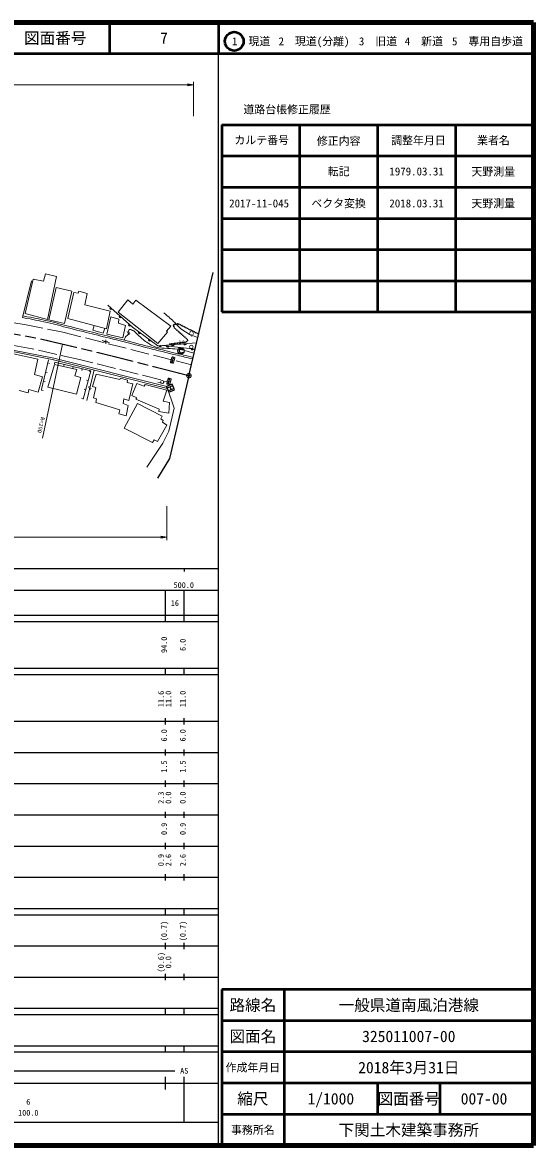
# Model space of a CAD drawing. Units: millimetres, scale not verified. Extents: x 40000 to 680000, y 20000 to 380000.
# Drawn here: x 516124 to 680000, y 20000 to 380000 of the extents above; entities that cross this region are included whole.
import ezdxf
from ezdxf.enums import TextEntityAlignment as Align

# ---------------------------------------------------------------- set-up
doc = ezdxf.new("R2010")
doc.units = ezdxf.units.MM
doc.header["$LTSCALE"] = 1000
doc.header["$PDMODE"] = 32
doc.header["$PDSIZE"] = 500
doc.linetypes.add('CHAIN', pattern=[18.5, 12, -1.5, 3.5, -1.5])
doc.linetypes.add('DASHED', pattern=[7.5, 6, -1.5])
for name, color, linetype, lineweight in [('M-BMK', 2, 'CHAIN', 13), ('M-BMK-OTRS', 5, 'Continuous', 25), ('M-STR-HTXT', 7, 'Continuous', 13), ('M-STR-STRC', 7, 'Continuous', 25), ('M-TTL', 2, 'Continuous', 140), ('M-TTL-BAND', 7, 'Continuous', 25), ('M-TTL-FRAM', 2, 'Continuous', 50), ('M-TTL-LINE', 7, 'Continuous', 50), ('M-WORK', 1, 'Continuous', 13)]:
    doc.layers.add(name, color=color, linetype=linetype, lineweight=lineweight)
doc.layers.add('M-OTRS', color=6, linetype='Continuous')
doc.layers.add('M-TTL-TXT', color=7, linetype='Continuous')
doc.styles.add('ＭＳ ゴシック', font='')
doc.styles.get('ＭＳ ゴシック').set_extended_font_data('MS Gothic')

# ---------------------------------------------------------------- blocks, each defined once
blk = doc.blocks.new('plus')
at = {"color": 0, "linetype": 'Continuous', "lineweight": -2}
for p, q in [((-1.25, 0), (1.25, 0)), ((0, -1.25), (0, 1.25))]:
    blk.add_line(p, q, dxfattribs=at)
blk = doc.blocks.new('open_arrow')
at = {"color": 0, "linetype": 'Continuous', "lineweight": -2}
blk.add_lwpolyline([(7.5, 1.25), (0, 0), (7.5, -1.25)], dxfattribs=at)

msp = doc.modelspace()

# ---------------------------------------------------------------- linework, layer by layer
at = {"layer": 'M-BMK'}
msp.add_circle((569489, 266778), 719, dxfattribs=at)
msp.add_open_spline([(569489, 266778), (549698, 271822), (544643, 273241), (528616, 276955), (528497, 276982), (528430, 276998), (528311, 277025), (524867, 277809), (522960, 278351), (519492, 279019), (516460, 279602), (514757, 279910), (511705, 280379), (508972, 280799), (507439, 281022), (504692, 281341), (499749, 281914), (496975, 282280), (492003, 282490), (484064, 282825), (471633, 282653), (471659, 282689), (471659, 282689), (471659, 282689), (471659, 282689)], degree=3, knots=[0, 0, 0, 0, 1, 1, 1, 2, 2, 2, 3, 3, 3, 4, 4, 4, 5, 5, 5, 6, 6, 6, 7, 7, 7, 8, 8, 8, 8], dxfattribs=at)
at = {"layer": 'M-BMK-OTRS'}
msp.add_line((569489, 266778), (577317, 299902), dxfattribs=at)
msp.add_lwpolyline([(569489, 266778), (563307, 240183), (559476, 233960)], dxfattribs=at)
at = {"layer": 'M-OTRS'}
msp.add_point((569489, 266778), dxfattribs=at)
at = {"layer": 'M-STR-HTXT'}
for p, q in [((359012, 360000), (571000, 360000)), ((571000, 350000), (571000, 361000)), ((529009, 276836), (522565, 246767)), ((562470, 225000), (562470, 214000)), ((282991, 215000), (562470, 215000))]:
    msp.add_line(p, q, dxfattribs=at)
at = {"layer": 'M-STR-STRC'}
for p, q in [((566501, 274917), (566553, 275135)), ((566501, 274587), (566501, 274917)), ((566548, 274375), (566501, 274587)), ((566661, 274207), (566548, 274375)), ((566553, 275135), (566607, 275203)), ((566607, 275203), (566722, 275358)), ((566766, 274099), (566661, 274207)), ((566722, 275358), (566877, 275464)), ((566883, 274042), (566766, 274099)), ((566877, 275464), (567156, 275466)), ((567158, 274042), (566883, 274042)), ((567156, 275466), (567318, 275414)), ((567320, 274094), (567158, 274042)), ((567318, 275414), (567428, 275304)), ((567430, 274209), (567320, 274094)), ((567428, 275304), (567486, 275135)), ((567479, 274310), (567430, 274209)), ((564164, 264078), (562298, 263361)), ((562298, 263361), (563015, 261494)), ((562571, 262887), (564157, 263497)), ((563425, 263215), (563780, 262290)), ((564882, 262211), (564164, 264078)), ((564523, 262575), (562931, 261964)), ((563015, 261494), (564882, 262211))]:
    msp.add_line(p, q, dxfattribs=at)
msp.add_circle((566963, 274726), 1000, dxfattribs=at)
msp.add_circle((566963, 274726), 1000, dxfattribs=at)
at = {"layer": 'M-TTL'}
for p, q in [((680000, 380000), (40000, 380000)), ((680000, 20000), (680000, 380000)), ((40000, 20000), (680000, 20000))]:
    msp.add_line(p, q, dxfattribs=at)
at = {"layer": 'M-TTL-BAND'}
for p, q in [((579000, 20000), (579000, 370000)), ((40000, 205000), (579000, 205000)), ((568000, 205000), (568000, 204000)), ((68000, 198000), (579000, 198000)), ((562000, 188000), (562000, 198000)), ((568000, 188000), (568000, 198000)), ((40000, 190000), (579000, 190000)), ((40000, 188000), (579000, 188000)), ((40000, 173000), (579000, 173000)), ((562000, 171000), (562000, 173000)), ((568000, 171000), (568000, 173000)), ((40000, 171000), (579000, 171000)), ((40000, 156000), (579000, 156000)), ((562000, 155000), (562000, 157000)), ((568000, 155000), (568000, 157000)), ((46000, 146000), (579000, 146000)), ((562000, 145000), (562000, 147000)), ((568000, 145000), (568000, 147000)), ((562000, 135000), (562000, 137000)), ((568000, 135000), (568000, 137000)), ((52000, 136000), (579000, 136000)), ((46000, 126000), (579000, 126000)), ((562000, 125000), (562000, 127000)), ((568000, 125000), (568000, 127000)), ((52000, 116000), (579000, 116000)), ((562000, 115000), (562000, 117000)), ((568000, 115000), (568000, 117000)), ((46000, 106000), (579000, 106000)), ((562000, 105000), (562000, 107000)), ((568000, 105000), (568000, 107000)), ((40000, 96000), (579000, 96000)), ((40000, 94000), (579000, 94000)), ((562000, 94000), (562000, 96000)), ((568000, 94000), (568000, 96000)), ((49000, 84000), (579000, 84000)), ((562000, 83000), (562000, 85000)), ((568000, 83000), (568000, 85000)), ((40000, 74000), (579000, 74000)), ((562000, 73000), (562000, 75000)), ((568000, 73000), (568000, 75000)), ((40000, 64000), (579000, 64000)), ((40000, 62000), (579000, 62000)), ((562000, 62000), (562000, 64000)), ((568000, 62000), (568000, 64000)), ((40000, 52000), (579000, 52000)), ((562000, 50000), (562000, 52000)), ((568000, 50000), (568000, 52000)), ((40000, 50000), (579000, 50000)), ((71000, 44000), (565000, 44000)), ((40000, 40000), (579000, 40000)), ((562000, 38000), (562000, 42000)), ((568000, 27500), (568000, 42000)), ((68000, 27500), (579000, 27500))]:
    msp.add_line(p, q, dxfattribs=at)
at = {"layer": 'M-TTL-FRAM'}
for p, q in [((580000, 347197), (580000, 287197)), ((580000, 347197), (680000, 347197)), ((580000, 287197), (680000, 287197)), ((680000, 70000), (580000, 70000)), ((580000, 70000), (580000, 20000))]:
    msp.add_line(p, q, dxfattribs=at)
at = {"layer": 'M-TTL-LINE'}
for p, q in [((543997, 380000), (543997, 370000)), ((579000, 380000), (579000, 370000)), ((40000, 370000), (680000, 370000)), ((605000, 347197), (605000, 287197)), ((630000, 347197), (630000, 287197)), ((655000, 347197), (655000, 287197)), ((580000, 337197), (680000, 337197)), ((580000, 327197), (680000, 327197)), ((580000, 317197), (680000, 317197)), ((580000, 307197), (680000, 307197)), ((580000, 297197), (680000, 297197)), ((600000, 70000), (600000, 20000)), ((680000, 60000), (580000, 60000)), ((680000, 50000), (580000, 50000)), ((680000, 40000), (580000, 40000)), ((630000, 40000), (630000, 30000)), ((650000, 40000), (650000, 30000)), ((680000, 30000), (580000, 30000))]:
    msp.add_line(p, q, dxfattribs=at)
msp.add_circle((584031, 373958), 3000, dxfattribs=at)
at = {"layer": 'M-WORK'}
for p, q in [((522907, 297025), (523564, 299441)), ((523564, 299441), (527012, 298597)), ((518981, 297201), (516150, 285380)), ((517044, 286661), (519600, 297752)), ((519600, 297752), (522907, 297025)), ((527012, 298597), (524127, 284806)), ((530624, 285064), (532571, 293460)), ((532571, 293460), (534001, 293202)), ((534001, 293202), (534189, 293835)), ((534189, 293835), (536839, 293108)), ((536839, 293108), (536112, 289520)), ((536112, 289520), (544204, 287456)), ((546760, 287104), (549903, 291044)), ((549903, 291044), (551475, 289661)), ((551475, 289661), (552530, 290951)), ((552530, 290951), (563741, 282601)), ((524127, 284806), (517044, 286661)), ((543078, 281827), (530624, 285064)), ((544204, 287456), (543078, 281827)), ((543195, 280068), (544509, 285603)), ((544509, 285603), (547018, 284899)), ((559566, 277089), (546760, 287104)), ((547018, 284899), (546878, 283656)), ((538692, 281358), (539076, 282867)), ((542046, 280373), (538692, 281358)), ((542535, 281968), (542046, 280373)), ((546878, 283656), (549176, 282906)), ((549176, 282906), (548261, 278895)), ((563741, 282601), (562311, 281076)), ((562311, 281076), (562662, 280701)), ((541699, 278023), (544069, 277321)), ((548261, 278895), (543195, 280068)), ((562662, 280701), (559566, 277089)), ((526135, 271902), (512425, 274625)), ((526233, 272392), (512523, 275115)), ((521059, 272088), (513225, 273801)), ((561166, 276475), (571509, 275327)), ((519933, 267116), (521059, 272088)), ((524249, 263105), (526383, 270353)), ((524276, 270843), (524762, 270727)), ((562664, 262694), (526111, 271907)), ((562470, 263269), (526233, 272392)), ((526383, 270353), (533537, 268758)), ((526556, 271092), (526437, 270606)), ((529469, 270375), (529350, 269890)), ((564029, 272659), (563584, 271227)), ((563749, 270914), (564226, 270766)), ((564820, 272676), (564342, 272824)), ((564539, 270930), (564984, 272363)), ((522583, 266459), (519933, 267116)), ((521153, 261534), (522583, 266459)), ((523575, 267926), (524062, 267809)), ((532383, 269659), (532263, 269173)), ((533537, 268758), (532950, 266717)), ((532950, 266717), (534803, 266201)), ((535296, 268943), (535176, 268457)), ((539122, 268628), (536735, 258872)), ((537946, 268071), (537463, 268202)), ((538603, 263293), (539729, 267304)), ((539729, 267304), (547398, 265545)), ((522875, 265009), (523361, 264892)), ((533490, 260807), (524249, 263105)), ((534803, 266201), (533490, 260807)), ((537160, 265176), (536677, 265307)), ((539705, 262941), (538603, 263293)), ((538884, 259658), (539705, 262941)), ((547398, 265545), (547515, 265943)), ((547515, 265943), (549837, 265357)), ((549837, 265357), (549650, 264607)), ((549650, 264607), (551479, 264137)), ((551479, 264137), (550236, 258860)), ((551198, 260432), (552746, 264302)), ((552746, 264302), (555162, 263434)), ((555162, 263434), (555420, 263997)), ((555420, 263997), (562409, 262144)), ((560425, 264623), (559491, 264681)), ((561396, 264860), (562382, 265029)), ((562834, 265830), (562389, 264397)), ((564792, 256408), (562470, 263269)), ((562553, 264084), (563031, 263936)), ((563624, 265846), (563147, 265994)), ((563344, 264100), (563789, 265533)), ((515109, 261995), (517916, 261323)), ((517916, 261323), (518151, 262308)), ((518151, 262308), (521153, 261534)), ((522217, 262085), (522715, 262044)), ((535587, 259386), (535105, 259517)), ((536374, 262281), (535891, 262412)), ((539916, 259306), (538884, 259658)), ((539682, 258227), (539916, 259306)), ((548618, 259400), (548407, 257875)), ((550236, 258860), (548618, 259400)), ((552746, 259728), (551198, 260432)), ((552488, 259212), (552746, 259728)), ((559946, 256069), (552488, 259212)), ((562409, 262144), (561189, 258626)), ((547304, 255858), (539682, 258227)), ((546999, 254568), (547304, 255858)), ((548407, 257875), (550025, 257265)), ((548782, 249971), (553051, 257875)), ((550025, 257265), (549392, 253958)), ((553051, 257875), (560955, 253817)), ((559899, 255295), (559946, 256069)), ((561189, 258626), (563230, 258133)), ((563230, 258133), (563019, 254756)), ((563033, 249020), (564792, 256408)), ((549392, 253958), (546999, 254568)), ((563019, 254756), (559899, 255295)), ((560955, 253817), (560486, 252973)), ((560486, 252973), (561260, 252457)), ((561260, 252457), (560978, 251824)), ((557859, 245350), (548782, 249971)), ((562409, 250933), (559430, 245655)), ((560978, 251824), (562409, 250933)), ((561133, 245115), (563033, 249020)), ((555961, 237445), (561133, 245115)), ((558328, 246171), (557859, 245350)), ((559430, 245655), (558328, 246171))]:
    msp.add_line(p, q, dxfattribs=at)
msp.add_lwpolyline([(529592, 283539), (532008, 293906), (526965, 295081), (524549, 284714)], close=True, dxfattribs=at)
for points in [[(543458, 289383), (551374, 282312), (559501, 276349), (571975, 277297)], [(522217, 262085), (522240, 262367), (524516, 271842)], [(526556, 271092), (538002, 268277), (535563, 259294)]]:
    msp.add_lwpolyline(points, dxfattribs=at)
at = {"layer": 'M-WORK', "linetype": 'DASHED'}
for points in [[(359012, 267859), (359469, 266612), (360946, 266260), (423030, 278509), (442239, 282414), (456593, 284683), (469153, 285844), (478916, 286425), (493112, 286214), (504458, 285106), (516806, 283153), (529050, 280726), (570311, 270254)], [(560474, 265451), (534424, 271983), (519260, 275360), (505012, 277929), (486084, 279125), (467684, 278914), (458009, 278175), (429934, 273109), (379519, 263047), (358270, 258403), (351233, 257594), (342860, 257136), (332939, 257453), (322033, 259212), (313132, 261428), (310739, 260795)]]:
    msp.add_lwpolyline(points, dxfattribs=at)
at = {"layer": 'M-WORK'}
for centre, radius in [((564559, 282989), 100), ((564653, 282498), 100), ((564833, 283217), 100), ((564850, 282066), 100), ((565224, 281733), 100), ((565328, 283285), 100), ((565598, 281401), 100), ((565823, 283354), 100), ((565971, 281069), 100), ((566297, 283295), 100), ((566345, 280737), 100), ((566744, 283070), 100), ((567190, 282845), 100), ((567637, 282620), 100), ((568083, 282395), 100), ((568530, 282170), 100), ((568976, 281945), 100), ((569422, 281719), 100), ((569869, 281494), 100), ((570315, 281269), 100), ((570762, 281044), 100), ((571208, 280819), 100), ((564860, 277101), 100), ((565357, 277156), 100), ((565854, 277212), 100), ((566351, 277267), 100), ((566719, 280405), 100), ((566848, 277323), 100), ((567092, 280072), 100), ((567345, 277378), 100), ((567466, 279740), 100), ((567840, 279408), 100), ((567842, 277434), 100), ((568214, 279076), 100), ((568339, 277489), 100), ((568587, 278744), 100), ((568753, 277714), 100), ((568961, 278412), 100), ((569103, 278071), 100), ((571655, 280594), 100), ((572101, 280369), 100), ((572548, 280144), 100), ((563370, 276934), 100), ((563867, 276990), 100), ((564364, 277045), 100), ((570282, 276036), 573), ((564114, 271246), 150), ((564284, 271795), 150), ((564455, 272344), 150), ((560914, 264728), 500), ((562918, 264416), 150), ((563089, 264965), 150), ((563259, 265514), 150)]:
    msp.add_circle(centre, radius, dxfattribs=at)
for centre, radius, start, end in [((544597, 288407), 431, 142.36458, 314.08446), ((544597, 288407), 345, 143.40214, 313.0469), ((544597, 288407), 259, 145.13537, 311.31368), ((544597, 288407), 172, 148.62266, 307.82639), ((544597, 288407), 100, 156.3591, 300.08995), ((547580, 285743), 431, 142.36458, 314.08446), ((547580, 285743), 345, 143.40214, 313.0469), ((547580, 285743), 259, 145.13537, 311.31368), ((547580, 285743), 172, 148.62266, 307.82639), ((547580, 285743), 100, 156.3591, 300.08995), ((550563, 283078), 431, 142.36458, 314.08446), ((550563, 283078), 345, 143.40214, 313.0469), ((550563, 283078), 259, 145.13537, 311.31368), ((550563, 283078), 172, 148.62266, 307.82639), ((550563, 283078), 100, 156.3591, 300.08995), ((553719, 280630), 431, 147.8701, 319.58997), ((553719, 280630), 345, 148.90765, 318.55242), ((553719, 280630), 259, 150.64088, 316.81919), ((553719, 280630), 172, 154.12817, 313.3319), ((553719, 280630), 100, 161.86461, 305.59546), ((556944, 278264), 431, 147.8701, 319.58997), ((556944, 278264), 345, 148.90765, 318.55242), ((556944, 278264), 259, 150.64088, 316.81919), ((556944, 278264), 172, 154.12817, 313.3319), ((556944, 278264), 100, 161.86461, 305.59546), ((560302, 276441), 431, 188.48702, 0.20689), ((560302, 276441), 345, 189.52457, 359.16934), ((560302, 276441), 259, 191.2578, 357.43611), ((560302, 276441), 172, 194.74509, 353.94882), ((560302, 276441), 100, 202.48153, 346.21238), ((562657, 276310), 400, 173.66311, 353.66311), ((562657, 276310), 320, 173.66311, 353.66311), ((562657, 276310), 240, 173.66311, 353.66311), ((562657, 276310), 160, 173.66311, 353.66311), ((562657, 276310), 100, 173.66311, 353.66311), ((564290, 276744), 431, 188.48702, 0.20689), ((564290, 276744), 345, 189.52457, 359.16934), ((564290, 276744), 259, 191.2578, 357.43611), ((564290, 276744), 172, 194.74509, 353.94882), ((564290, 276744), 100, 202.48153, 346.21238), ((566633, 275868), 400, 173.66311, 353.66311), ((566633, 275868), 320, 173.66311, 353.66311), ((566633, 275868), 240, 173.66311, 353.66311), ((566633, 275868), 160, 173.66311, 353.66311), ((566633, 275868), 100, 173.66311, 353.66311), ((568279, 277047), 431, 188.48702, 0.20689), ((568279, 277047), 345, 189.52457, 359.16934), ((568279, 277047), 259, 191.2578, 357.43611), ((568279, 277047), 172, 194.74509, 353.94882), ((568279, 277047), 100, 202.48153, 346.21238), ((570608, 275427), 400, 173.66311, 353.66311), ((570608, 275427), 320, 173.66311, 353.66311), ((570608, 275427), 240, 173.66311, 353.66311), ((570608, 275427), 160, 173.66311, 353.66311), ((570608, 275427), 100, 173.66311, 353.66311), ((563823, 271153), 250, 162.73992, 252.73992), ((564268, 272585), 250, 72.73992, 162.73992), ((564300, 271004), 250, 252.73992, 342.73992), ((564745, 272437), 250, 342.73992, 72.73992), ((562627, 264323), 250, 162.73992, 252.73992), ((563072, 265755), 250, 72.73992, 162.73992), ((563105, 264175), 250, 252.73992, 342.73992), ((563550, 265607), 250, 342.73992, 72.73992)]:
    msp.add_arc(centre, radius, start, end, dxfattribs=at)
for points, knots in [([(516150, 285380), (519930, 284701), (520958, 284521), (524010, 283827), (526860, 283180), (528429, 282701), (531263, 281985), (537580, 280391), (541123, 279517), (547442, 277930), (554629, 276126), (558634, 275030), (565839, 273301), (567758, 272841), (568366, 272690), (570755, 272133)], [0, 0, 0, 0, 1, 1, 1, 2, 2, 2, 3, 3, 3, 4, 4, 4, 5, 5, 5, 5]), ([(516282, 285929), (520059, 285229), (521080, 285044), (524128, 284346), (526982, 283691), (528554, 283217), (531393, 282500), (537710, 280907), (541253, 280032), (547572, 278445), (554757, 276641), (558760, 275540), (565965, 273817), (567883, 273359), (568491, 273208), (570878, 272655)], [0, 0, 0, 0, 1, 1, 1, 2, 2, 2, 3, 3, 3, 4, 4, 4, 5, 5, 5, 5]), ([(561453, 286933), (563210, 285438), (563735, 285044), (565065, 283696), (565607, 283147), (565846, 282773), (566426, 282265), (567155, 281627), (567603, 281310), (568419, 280787), (569846, 279874), (570525, 279705), (572386, 279036)], [0, 0, 0, 0, 1, 1, 1, 2, 2, 2, 3, 3, 3, 4, 4, 4, 4]), ([(548788, 278161), (548889, 278640), (548945, 278861), (549187, 279239), (549455, 279660), (549871, 279678), (550125, 280107), (550374, 280528), (550029, 280923), (550266, 281350), (550354, 281511), (550460, 281604), (550641, 281632), (550848, 281663), (550946, 281513), (551133, 281421), (551479, 281250), (551703, 281196), (552001, 280952), (552457, 280578), (552643, 280292), (553080, 279896), (554181, 278901), (554757, 278271), (556012, 277480), (557108, 276790), (557700, 276294), (558944, 275932), (560334, 275528), (561185, 275646), (562626, 275510), (563880, 275392), (564591, 275414), (565839, 275252), (567970, 274976), (568734, 274687), (571188, 273967)], [0, 0, 0, 0, 1, 1, 1, 2, 2, 2, 3, 3, 3, 4, 4, 4, 5, 5, 5, 6, 6, 6, 7, 7, 7, 8, 8, 8, 9, 9, 9, 10, 10, 10, 11, 11, 11, 12, 12, 12, 12])]:
    msp.add_open_spline(points, degree=3, knots=knots, dxfattribs=at)

# ---------------------------------------------------------------- block references
at = {"layer": 'M-STR-HTXT', "xscale": 267, "yscale": 267, "rotation": 180}
for p in [(571000, 360000), (562470, 215000)]:
    msp.add_blockref('open_arrow', p, dxfattribs=at)
at = {"layer": 'M-WORK', "xscale": 520, "yscale": 520}
msp.add_blockref('plus', (542890, 277670), dxfattribs=at)

# ---------------------------------------------------------------- texts
at = {"layer": 'M-STR-HTXT', "style": 'ＭＳ ゴシック'}
msp.add_text('R=200', height=1320, rotation=258.043, dxfattribs=at).set_placement((521608, 253710), align=Align.BOTTOM_LEFT)
at = {"layer": 'M-TTL-BAND', "style": 'ＭＳ ゴシック'}
for s, p in [('500.0', (567844, 198195)), ('16', (565000, 192405)), ('AS', (568000, 42500)), ('6', (518000, 32523)), ('100.0', (518000, 29033))]:
    msp.add_text(s, height=1833, dxfattribs=at).set_placement(p, align=Align.BOTTOM_CENTER)
for s, p in [('94.0', (563000, 180500)), ('6.0', (569000, 180500)), ('11.6', (562000, 163174)), ('11.0', (564370, 163174)), ('11.0', (569000, 163174)), ('6.0', (563000, 151500)), ('6.0', (569000, 151500)), ('1.5', (563000, 141500)), ('1.5', (569000, 141500)), ('2.3', (562000, 131500)), ('0.0', (564370, 131500)), ('0.0', (569000, 131500)), ('0.9', (563000, 121500)), ('0.9', (569000, 121500)), ('0.9', (562000, 111500)), ('2.6', (564370, 111500)), ('2.6', (569000, 111500)), ('(0.7)', (563000, 88764)), ('(0.7)', (569000, 88764)), ('(0.6)', (562000, 78764)), ('0.0', (564370, 78764))]:
    msp.add_text(s, height=1833, rotation=90, dxfattribs=at).set_placement(p, align=Align.BOTTOM_CENTER)
at = {"layer": 'M-TTL-TXT', "style": 'ＭＳ ゴシック'}
for s, height, p in [('図面番号', 3666, (526622, 375000)), ('7', 3666, (561497, 375000)), ('1\u3000現道', 2566, (589448, 373958)), ('2\u3000現道(分離)', 2566, (609619, 373958)), ('3\u3000旧道', 2566, (630121, 373958)), ('4\u3000新道', 2566, (644824, 373958)), ('5\u3000専用自歩道', 2566, (665228, 373958)), ('道路台帳修正履歴', 2566, (600968, 352113)), ('カルテ番号', 2566, (592839, 342277)), ('修正内容', 2566, (617509, 342023)), ('調整年月日', 2566, (643089, 342197)), ('業者名', 2566, (667134, 342197)), ('転記', 2566, (617500, 332245)), ('1979.03.31', 2566, (642500, 332245)), ('天野測量', 2566, (667077, 332189)), ('2017-11-045', 2566, (592000, 322000)), ('ベクタ変換', 2566, (617489, 322000)), ('2018.03.31', 2566, (642491, 322000)), ('天野測量', 2566, (667078, 322000)), ('路線名', 3666, (590000, 65000)), ('路線名', 3666, (590000, 65000)), ('一般県道南風泊港線', 3666, (640000, 65000)), ('図面名', 3666, (590000, 55000)), ('図面名', 3666, (590000, 55000)), ('325011007-00', 3666, (640000, 55000)), ('2018年3月31日', 3666, (640000, 45000)), ('作成年月日', 2566, (590000, 45000)), ('作成年月日', 2566, (590000, 45000)), ('縮尺', 3666, (590000, 35000)), ('縮尺', 3666, (590000, 35000)), ('1/1000', 3666, (615000, 35000)), ('図面番号', 3666, (640000, 35000)), ('図面番号', 3666, (640000, 35000)), ('007-00', 3666, (664125, 35000)), ('事務所名', 2566, (590000, 25000)), ('事務所名', 2566, (590000, 25000)), ('下関土木建築事務所', 3666, (640000, 25000))]:
    msp.add_text(s, height=height, dxfattribs=at).set_placement(p, align=Align.MIDDLE_CENTER)
at = {"layer": 'M-WORK', "style": 'ＭＳ ゴシック'}
for s, rotation, p in [('8', 32.8, (550242, 279373)), ('12', 326.31, (568720, 279943)), ('8', 32.963, (537774, 261677))]:
    msp.add_text(s, height=1320, rotation=rotation, dxfattribs=at).set_placement(p, align=Align.BOTTOM_LEFT)
msp.add_text('10', height=1320, dxfattribs=at).set_placement((566130, 276373), align=Align.BOTTOM_LEFT)

doc.saveas('drawing.dxf')
